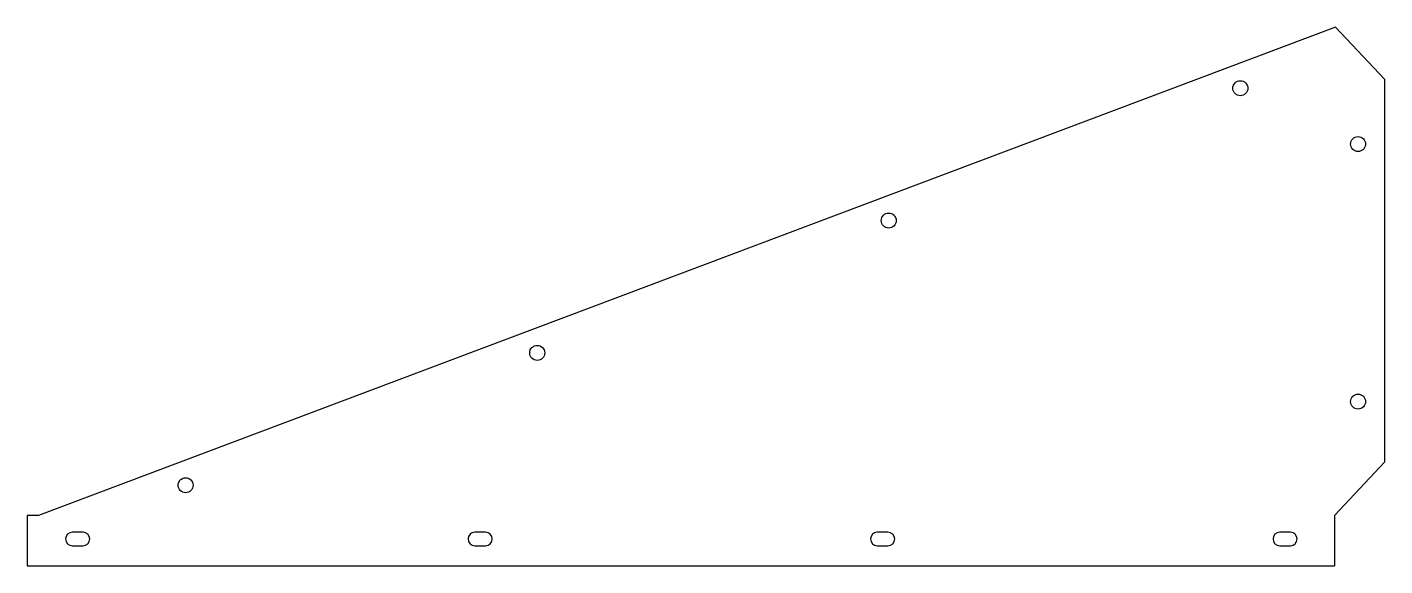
# Model space of a CAD drawing. Header units: millimetres. Extents: x 1177 to 2442, y 391 to 893.
import ezdxf

# ---------------------------------------------------------------- set-up
doc = ezdxf.new("R2010")
doc.units = ezdxf.units.MM

msp = doc.modelspace()

# ---------------------------------------------------------------- linework, layer by layer
for p, q in [((2396.3, 892.8), (1187.9, 437.9)), ((2396.3, 892.8), (2442.3, 843.9)), ((2442.3, 487.9), (2442.3, 843.9)), ((2395.3, 437.9), (2442.3, 487.9)), ((1177.3, 437.9), (1177.3, 390.9)), ((1187.9, 437.9), (1177.3, 437.9)), ((2395.3, 437.9), (2395.3, 390.9)), ((1177.3, 390.9), (2395.3, 390.9))]:
    msp.add_line(p, q)
for points in [[(1229.3, 409.7, 1), (1229.3, 422.2), (1219.3, 422.2, 1), (1219.3, 409.7)], [(1604.3, 409.7, 1), (1604.3, 422.2), (1594.3, 422.2, 1), (1594.3, 409.7)], [(1979.3, 409.7, 1), (1979.3, 422.2), (1969.3, 422.2, 1), (1969.3, 409.7)], [(2354.3, 409.7, 1), (2354.3, 422.2), (2344.3, 422.2, 1), (2344.3, 409.7)]]:
    msp.add_lwpolyline(points, format="xyb", close=True)
for centre in [(2307.6, 835.9), (2417.3, 783.9), (1980, 712.6), (1652.5, 589.3), (2417.3, 543.9), (1324.9, 466)]:
    msp.add_circle(centre, 7)

doc.saveas('drawing.dxf')
